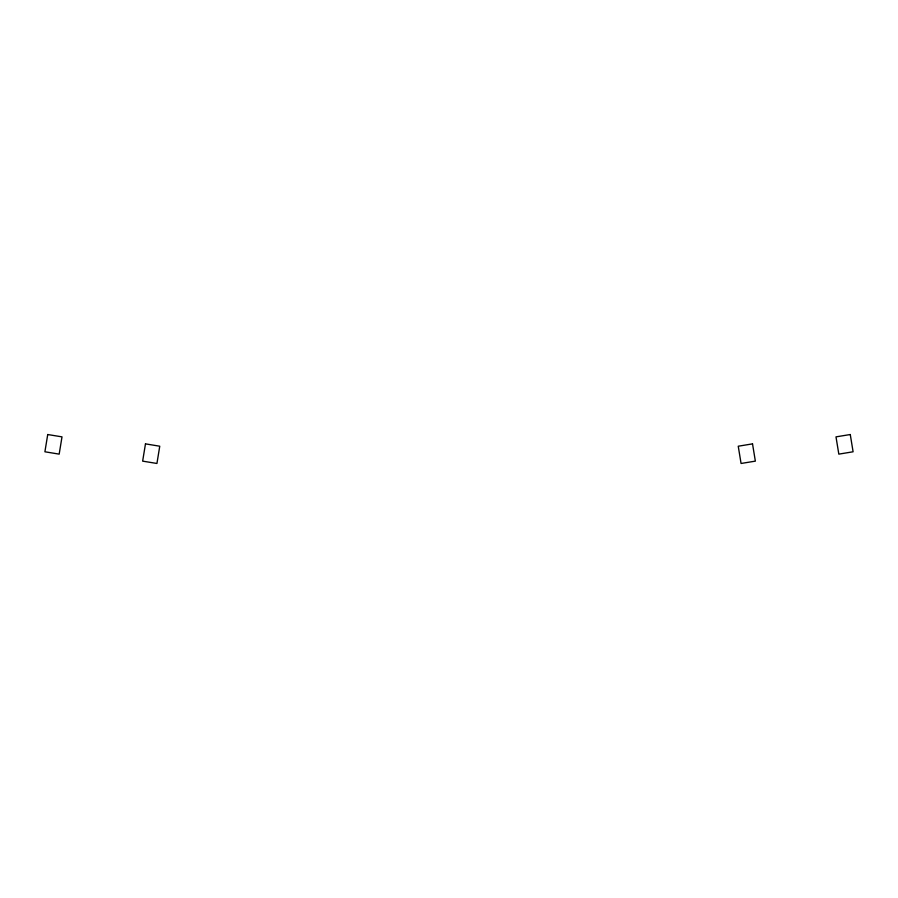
<?xml version="1.0" encoding="UTF-8"?>
<svg xmlns="http://www.w3.org/2000/svg" width="898" height="898" viewBox="0 0 898 898"><rect width="100%" height="100%" fill="white"/><g stroke="black" fill="none" stroke-linecap="round" stroke-linejoin="round"><path stroke-width="1.35" d="M47.729 434.531L44.9 451.784L59.178 454.13L62.007 436.866L47.729 434.531M145.476 443.87L142.647 461.134L156.937 463.469L159.754 446.216L145.476 443.87M752.524 443.87L738.246 446.216L741.063 463.469L755.353 461.134L752.524 443.87M850.271 434.531L835.993 436.866L838.822 454.13L853.1 451.784L850.271 434.531"/></g></svg>
